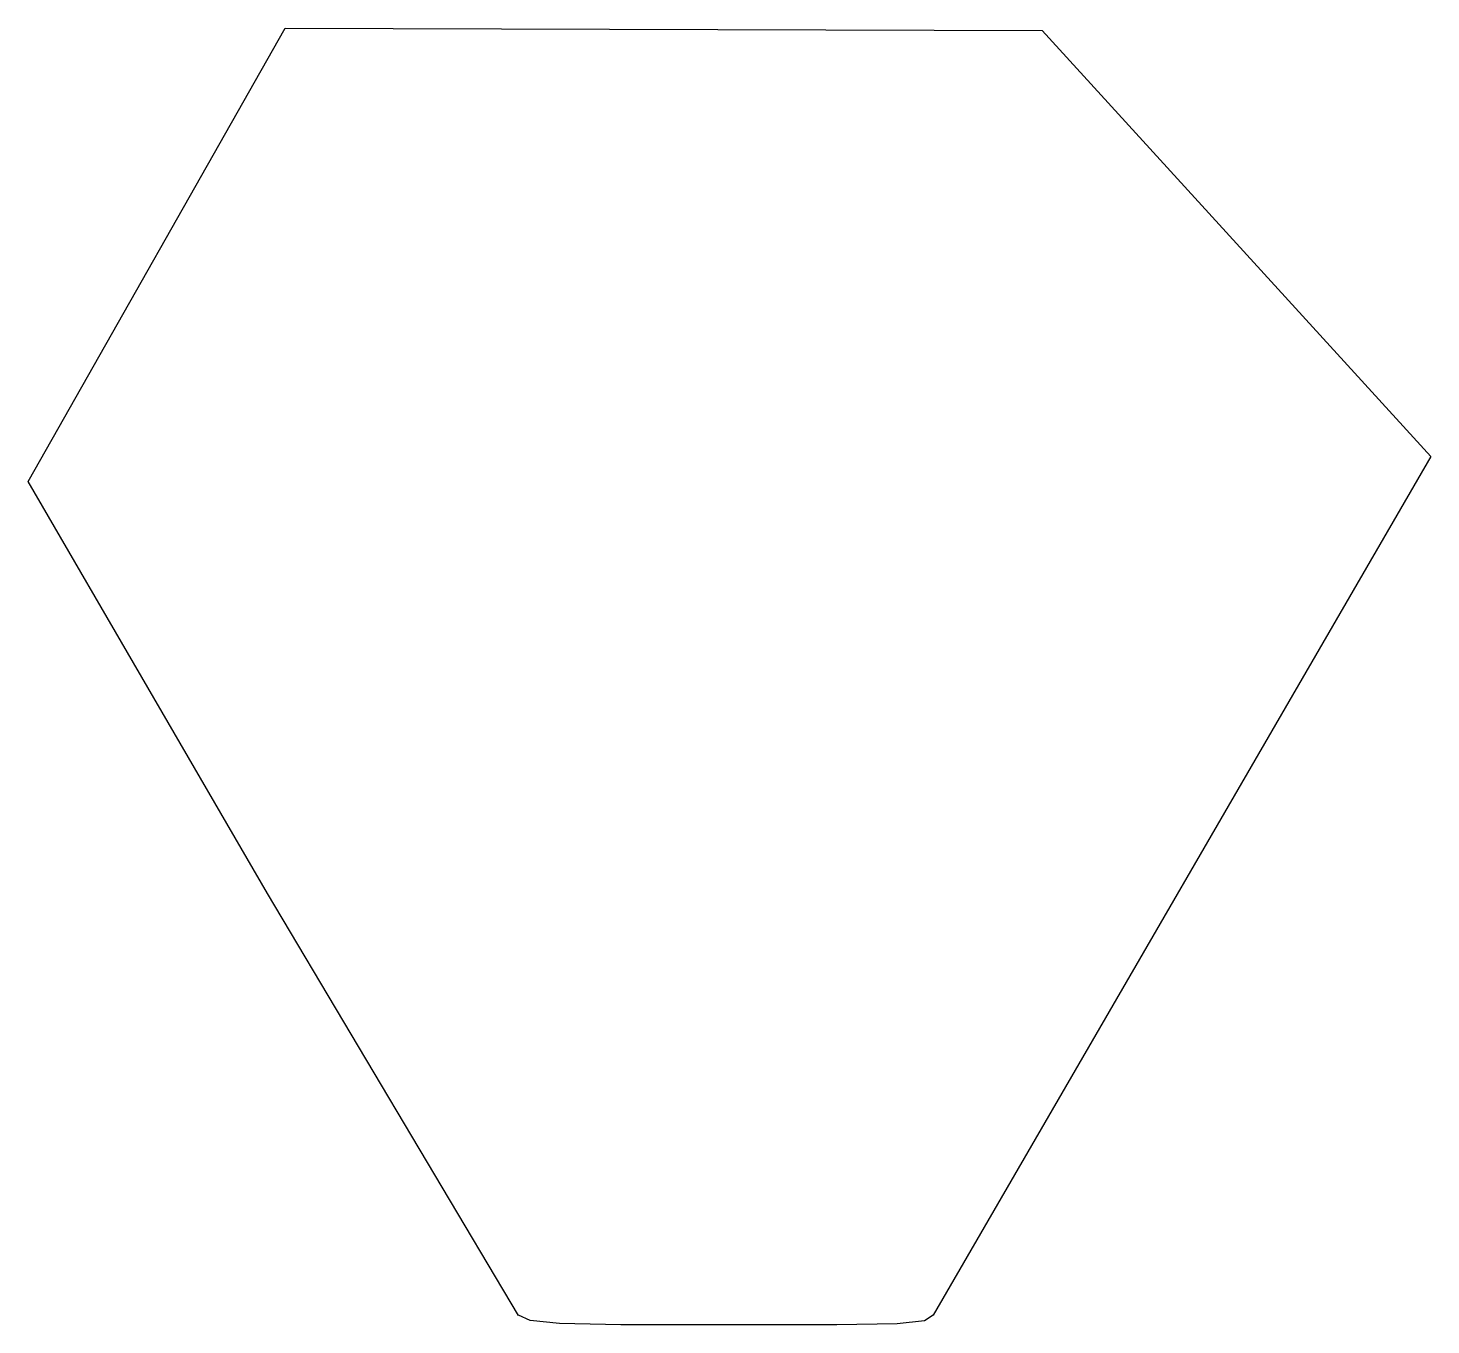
# Model space of a CAD drawing. Extents: x 0 to 5.67, y 0 to 5.24.
import ezdxf

# ---------------------------------------------------------------- set-up
doc = ezdxf.new("R2010")
doc.units = 0
doc.layers.add('Calque_1', color=7, linetype='CONTINUOUS')

msp = doc.modelspace()

# ---------------------------------------------------------------- linework, layer by layer
at = {"layer": 'Calque_1', "color": 7}
msp.add_lwpolyline([(1.980827, 0.038158), (0.967469, 1.743232), (0, 3.40775), (1.037885, 5.240191), (4.096228, 5.229748), (5.66585, 3.508927), (3.655863, 0.03923), (3.620716, 0.017217), (3.510611, 0.005081), (3.266339, 0.000001), (2.828693, 0.000001), (2.393758, 0.000001), (2.146365, 0.005364), (2.02817, 0.017499), (1.980827, 0.039512), (1.980827, 0.03923), (1.980827, 0.03923), (1.980827, 0.03923), (1.980827, 0.038158)], close=True, dxfattribs=at)

doc.saveas('drawing.dxf')
